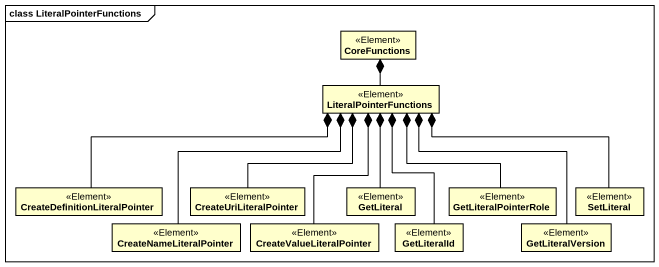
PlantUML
@startuml
mainframe class LiteralPointerFunctions
hide circle
hide empty members
class CoreFunctions <<Element>>
class LiteralPointerFunctions <<Element>>
class "CreateDefinitionLiteralPointer" as CreateDefinitionLiteralPoint <<Element>>
class CreateUriLiteralPointer <<Element>>
class GetLiteral <<Element>>
class GetLiteralPointerRole <<Element>>
class SetLiteral <<Element>>
class CreateNameLiteralPointer <<Element>>
class CreateValueLiteralPointer <<Element>>
class GetLiteralId <<Element>>
class GetLiteralVersion <<Element>>
CoreFunctions *-- LiteralPointerFunctions
LiteralPointerFunctions *-left- CreateDefinitionLiteralPoint
LiteralPointerFunctions *-- CreateUriLiteralPointer
LiteralPointerFunctions *-- GetLiteral
LiteralPointerFunctions *-- GetLiteralPointerRole
LiteralPointerFunctions *-right- SetLiteral
LiteralPointerFunctions *-- CreateNameLiteralPointer
LiteralPointerFunctions *-- CreateValueLiteralPointer
LiteralPointerFunctions *-- GetLiteralId
LiteralPointerFunctions *-- GetLiteralVersion
@enduml
